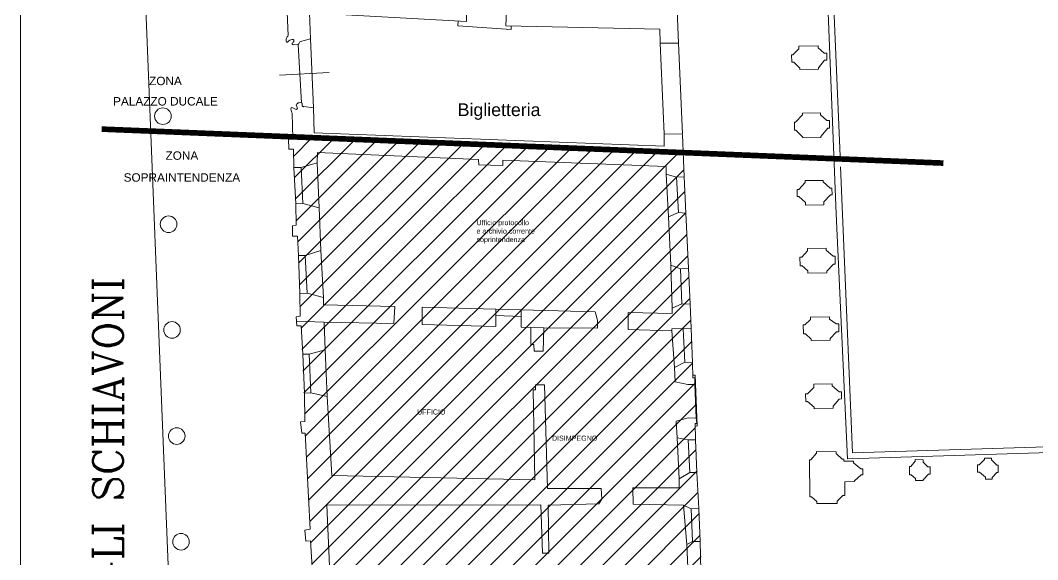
# Model space of a CAD drawing. Header units: metres. Extents: x 13 to 11853, y -8377 to 23.
# Drawn here: x 13 to 3631, y -6096 to -4177 of the extents above; entities that cross this region are included whole.
import ezdxf
from ezdxf.enums import TextEntityAlignment as Align

# ---------------------------------------------------------------- set-up
doc = ezdxf.new("R2010")
doc.units = ezdxf.units.M
doc.header["$LTSCALE"] = 0.0125
doc.layers.add('MURI', color=7, linetype='Continuous', lineweight=9)
doc.styles.add('DITTA', font='COMPLEX.SHX', dxfattribs={"height": 60})
doc.styles.add('ducale_200', font='ARIAL.TTF', dxfattribs={"height": 1})

msp = doc.modelspace()

# ---------------------------------------------------------------- hatches: boundary and pattern name
at = {"layer": 'MURI'}
h = msp.add_hatch(dxfattribs=at)
h.set_pattern_fill('ANSI31', color=252, scale=451.68989, style=0)
h.set_pattern_definition([(45, (-14870.42, -48781.57), (-39.92412, 39.92412), [])])
h.paths.add_polyline_path([(981.5, -4591.4), (981.7, -4597.1), (966.4, -4598.1), (967.4, -4634.8), (984.2, -4634.8), (994.4, -4906.2), (980.7, -4907.7), (980.7, -4944.4), (999, -4944.4), (1006.6, -5149.1), (1008.2, -5230.1), (994.4, -5231.6), (996, -5263.7), (1011.2, -5263.7), (1025, -5604.4), (1009.7, -5606), (1014.3, -5645.7), (1026.5, -5645.7), (1043.3, -5987.9), (1025, -5991), (1028, -6030.7), (1044.8, -6029.2), (1063.2, -6371.4), (1044.8, -6374.5), (1047.9, -6414.2), (1066.2, -6411.1), (1079.2, -6757.2), (1062.4, -6757.2), (1063.2, -6792.3), (1081.5, -6792.3), (1085.3, -6884), (1082.3, -6884), (1079.2, -6884), (1079.2, -6912.2), (1089.1, -7039.1), (1095.3, -7039.1), (1098.3, -7141.4), (1081.5, -7142.9), (1083, -7178.1), (1098.3, -7178.1), (1116.6, -7540.7), (1103.4, -7541.2), (1098.8, -7542.2), (1098.8, -7546.3), (1101.4, -7549.9), (1101.6, -7552.9), (1098.3, -7554.4), (1096.8, -7561.1), (1096.8, -7565.4), (1094.7, -7568.2), (1091.9, -7567.4), (1085.8, -7562.8), (1079.5, -7562.1), (1074.9, -7564.6), (1074.9, -7568.7), (1077.4, -7569.7), (1080.5, -7573.3), (1079.2, -7575.6), (1077.9, -7576.9), (1077.4, -7614), (1080.2, -7615.8), (1081.5, -7618.1), (1080.7, -7620.9), (1076.9, -7625.2), (1076.9, -7631.1), (1079.2, -7633.9), (1082.8, -7635.6), (1084.6, -7632.1), (1086.6, -7630.1), (1092.7, -7629.8), (1094.7, -7636.2), (1096.3, -7638.2), (1099.8, -7638.5), (1105.4, -7640.5), (1103.4, -7647.1), (1104.9, -7649.2), (1109.3, -7650.2), (1165.5, -7649.4), (1168, -7654.7), (1171.1, -7657.2), (1175.5, -7658), (1179.1, -7657.3), (1180.7, -7656.6), (1182.9, -7654.8), (1184.7, -7651.9), (1185.4, -7648.7), (1219, -7648.9), (2467.2, -7672.2), (2460, -7672), (2467.2, -7672.2), (2460, -7672), (2467.2, -7672.2), (2462.5, -7607.9), (2420.5, -6448.3), (2414.3, -6388.2), (2411.1, -6261), (2443.5, -6259.3), (2425.5, -5914.6), (2414.5, -5669.4), (2413, -5622), (2420.6, -5620.5), (2413, -5439.4), (2404.6, -5439.4), (2370.5, -4647.5)])

# ---------------------------------------------------------------- linework, layer by layer
for p, q in [((13, -8377.1), (13, 22.9)), ((3175.1, -5765.5), (3175.8, -5764.8))]:
    msp.add_line(p, q, dxfattribs=at)
at = {"layer": 'MURI', "color": 252}
for p, q in [((993.9, -4477.9), (994.9, -4475.4)), ((994.9, -4481.5), (993.9, -4477.9)), ((994.9, -4475.4), (997.5, -4473.3)), ((996, -4483.5), (994.9, -4481.5)), ((998, -4486.6), (996, -4483.5)), ((997.5, -4473.3), (1001.6, -4470.8)), ((1001.6, -4470.8), (1005.1, -4470.3)), ((1005.1, -4470.3), (1009.7, -4469.3)), ((1009.7, -4469.3), (1012.8, -4469.8)), ((1012.8, -4469.8), (1015.8, -4471.3)), ((1015.3, -4473.8), (1014.8, -4477.9)), ((1014.8, -4477.9), (1015.3, -4481)), ((1015.8, -4471.3), (1015.3, -4473.8)), ((1021.4, -4483.5), (1055, -4488.6)), ((975.1, -4491.1), (976.1, -4488.6)), ((976.1, -4496.8), (975.1, -4491.1)), ((976.1, -4488.6), (978.6, -4487.1)), ((977.1, -4502.9), (976.1, -4496.8)), ((979.1, -4507.4), (977.1, -4502.9)), ((978.6, -4487.1), (982.2, -4488.1)), ((981.7, -4597.1), (979.1, -4507.4)), ((982.2, -4488.1), (984.2, -4489.6)), ((984.2, -4489.6), (988.8, -4492.2)), ((988.8, -4492.2), (993.4, -4493.7)), ((993.4, -4493.7), (997.5, -4492.2)), ((997.5, -4492.2), (998.5, -4490.1)), ((998.5, -4490.1), (998, -4486.6)), ((1055, -4488.6), (1058.1, -4577.6)), ((2302.2, -4625.1), (2302.2, -4580.8)), ((2302.2, -4580.8), (2367.9, -4582.3)), ((2367.9, -4583.8), (2374.1, -4733.6)), ((966.4, -4598.1), (981.7, -4597.1)), ((967.4, -4634.8), (966.4, -4598.1)), ((984.2, -4634.8), (967.4, -4634.8)), ((985.3, -4700), (984.2, -4634.8)), ((1069.3, -4647.5), (1068.8, -4683.7)), ((1642.2, -4672.5), (1069.3, -4647.5)), ((1012.2, -4700.5), (985.3, -4700)), ((1068.8, -4683.7), (1012.2, -4700.5)), ((1643.7, -4690.8), (1642.2, -4672.5)), ((1729.3, -4693.8), (1643.7, -4690.8)), ((2309.9, -4696.9), (1729.3, -4674)), ((1729.3, -4674), (1729.3, -4693.8)), ((2309.9, -4724.4), (2309.9, -4696.9)), ((2346.6, -4735.1), (2309.9, -4724.4)), ((2374.1, -4733.6), (2346.6, -4735.1)), ((992.9, -4829.8), (1017.3, -4828.3)), ((994.4, -4906.2), (992.9, -4829.8)), ((1017.3, -4828.3), (1075.4, -4843.6)), ((1075.4, -4843.6), (1081.5, -4996.4)), ((2318.3, -4875.7), (2353.4, -4860.4)), ((2325.9, -5048.3), (2318.3, -4875.7)), ((2353.4, -4860.4), (2380.2, -4862.7)), ((2380.2, -4862.7), (2389.3, -5059)), ((980.7, -4907.7), (994.4, -4906.2)), ((980.7, -4944.4), (980.7, -4907.7)), ((999, -4944.4), (980.7, -4944.4)), ((1002.1, -5013.2), (999, -4944.4)), ((1026.5, -5013.2), (1002.1, -5013.2)), ((1081.5, -4996.4), (1026.5, -5013.2)), ((2361.1, -5061.3), (2325.9, -5048.3)), ((2389.3, -5059), (2361.1, -5061.3)), ((1006.6, -5149.1), (1032.6, -5147.6)), ((1008.2, -5230.1), (1006.6, -5149.1)), ((1032.6, -5147.6), (1090.7, -5162.9)), ((1090.7, -5162.9), (1090.7, -5188.9)), ((1090.7, -5188.9), (1344.3, -5195)), ((1344.3, -5195), (1341.2, -5256.1)), ((1704.1, -5205.2), (1794.4, -5207.6)), ((2331.3, -5201.1), (2365.6, -5185.8)), ((2331.3, -5220.2), (2331.3, -5201.1)), ((2365.6, -5185.8), (2394.7, -5186.6)), ((2394.7, -5186.6), (2398.5, -5273.7)), ((994.4, -5231.6), (1008.2, -5230.1)), ((996, -5263.7), (994.4, -5231.6)), ((1704.1, -5227.8), (1794.4, -5230.3)), ((2174.7, -5216.4), (2331.3, -5220.2)), ((2174.7, -5277.5), (2174.7, -5216.4)), ((1093.7, -5251.5), (995.2, -5247.7)), ((1011.2, -5263.7), (996, -5263.7)), ((1017.3, -5364.6), (1011.2, -5263.7)), ((1093.7, -5251.5), (1096.8, -5349.3)), ((1341.2, -5256.1), (1093.7, -5251.5)), ((1828.6, -5269.8), (1874.5, -5271.4)), ((2330.5, -5282.1), (2174.7, -5277.5)), ((2398.5, -5273.7), (2330.5, -5275.2)), ((2330.5, -5275.2), (2330.5, -5282.1)), ((2922.9, -5285.1), (2923.6, -5284.4)), ((1096.8, -5349.3), (1040.3, -5364.6)), ((1040.3, -5364.6), (1017.3, -5364.6)), ((2339.7, -5412.7), (2376.3, -5393.6)), ((2342, -5463.9), (2339.7, -5412.7)), ((2376.3, -5393.6), (2403.1, -5394.4)), ((2403.1, -5394.4), (2404.6, -5448.6)), ((2404.6, -5448.6), (2411.5, -5448.6)), ((2411.5, -5448.6), (2411.5, -5472.3)), ((1842.4, -5812.2), (1836.3, -5491.4)), ((1836.3, -5491.4), (1845.4, -5491.4)), ((1845.4, -5474.6), (1877.5, -5474.6)), ((1845.4, -5491.4), (1845.4, -5474.6)), ((1877.5, -5474.6), (1888.2, -5842.8)), ((2387, -5472.3), (2342, -5463.9)), ((2411.5, -5472.3), (2387, -5472.3)), ((1023.5, -5503.6), (1046.4, -5502.1)), ((1025, -5604.4), (1023.5, -5503.6)), ((1046.4, -5502.1), (1104.4, -5515.8)), ((1104.4, -5515.8), (1121.2, -5796.9)), ((1009.7, -5606), (1025, -5604.4)), ((1014.3, -5645.7), (1009.7, -5606)), ((2387.8, -5591.4), (2345.8, -5603.7)), ((2345.8, -5603.7), (2348.8, -5662.5)), ((2416.8, -5592.2), (2387.8, -5591.4)), ((2418.4, -5611.3), (2416.8, -5592.2)), ((2414.5, -5669.4), (2413, -5611.3)), ((2413, -5611.3), (2418.4, -5611.3)), ((1026.5, -5645.7), (1014.3, -5645.7)), ((1043.3, -5987.9), (1026.5, -5645.7)), ((2348.8, -5662.5), (2388.6, -5670.1)), ((2388.6, -5670.1), (2414.5, -5669.4)), ((2355.7, -5808.6), (2393.9, -5786.2)), ((2393.9, -5786.2), (2419.4, -5785.7)), ((2419.4, -5785.7), (2425.5, -5914.6)), ((1121.2, -5796.9), (1842.4, -5812.2)), ((2356.2, -5840.2), (2355.7, -5808.6)), ((2979.9, -5818.3), (2980.1, -5818.1)), ((1888.2, -5842.8), (2079.2, -5842.8)), ((2079.2, -5842.8), (2080.7, -5881)), ((2191.7, -5840.7), (2356.2, -5840.2)), ((2192.7, -5899.3), (2191.7, -5840.7)), ((2080.7, -5881), (2070, -5897.8)), ((1863.8, -5900.8), (1101.4, -5902.4)), ((1102.9, -5902.4), (1112.1, -6119.3)), ((1869.9, -6073.5), (1863.8, -5900.8)), ((2070, -5897.8), (1889.7, -5902.4)), ((1889.7, -5902.4), (1892.8, -6073.5)), ((2372, -5901.8), (2192.7, -5899.3)), ((2399, -5915.6), (2372, -5901.8)), ((2425.5, -5914.6), (2399, -5915.6)), ((1025, -5991), (1043.3, -5987.9)), ((1028, -6030.7), (1025, -5991)), ((1044.8, -6029.2), (1028, -6030.7)), ((1052.5, -6142.2), (1044.8, -6029.2)), ((2383.2, -6042.9), (2403.1, -6032.2)), ((2403.1, -6032.2), (2430.6, -6032.2)), ((2430.6, -6032.2), (2433.6, -6134.6)), ((1892.8, -6073.5), (1869.9, -6073.5)), ((2386.3, -6123.9), (2383.2, -6042.9))]:
    msp.add_line(p, q, dxfattribs=at)
at = {"layer": 'MURI', "linetype": 'Continuous'}
msp.add_line((1058.1, -4577.6), (2302.2, -4625.1), dxfattribs=at)
at = {"layer": 'MURI', "color": 252}
for points in [[(500.9, -5176.2), (429.1, -3390.6), (397.2, -2509.4)], [(7318.1, -5616.6), (6134, -5635), (5645.1, -5653.3), (2954.6, -5737.3), (2914.9, -4865), (2826, -2627.3), (7129.4, -2527.9)], [(2843.9, -2643.5), (2908.8, -4188.4)], [(2348.1, -4111.7), (2354.2, -4258.4), (2288.5, -4258.4), (2287, -4208), (1740, -4195.8), (1741.5, -4142.3), (1752.2, -4131.6), (2290, -4143.8), (2290, -4128.5), (2322.1, -4111.7), (2348.1, -4111.7)], [(965.8, -4230), (964.1, -4232.9), (961.7, -4235.3), (959.3, -4240.3), (958, -4244.2), (957.8, -4247.7), (958.4, -4250.3), (959.7, -4254.3), (961.7, -4254.9), (963.2, -4254.7), (964.7, -4253.4), (966.9, -4250.8), (968, -4249.2), (971.3, -4247.3), (975, -4246.2), (979.4, -4244.7), (983.1, -4244.7), (984.4, -4245.5), (985.7, -4247.1), (985.9, -4249.9), (985.3, -4251.9), (983.3, -4254.5), (981.8, -4256.2), (980.2, -4257.8), (979.8, -4259.5), (979.6, -4261.5), (980.7, -4263), (983.7, -4263.9), (1001.2, -4262.8), (1003.6, -4260.6), (1004.7, -4257.8), (1006, -4255.1), (1007.3, -4252.7), (1009.7, -4251.6), (1044.8, -4242.5), (1041.8, -4149.9), (1599.4, -4180.5), (1601, -4134.7)], [(962.3, -4148.4), (965.8, -4230.5)], [(1758.3, -4195.8), (1758.3, -4209.5), (1568.9, -4195.8), (1570.4, -4179)], [(2908.8, -4188.4), (2928.6, -4660.6)], [(1001.2, -4262.8), (1012.8, -4469.8)], [(1044.8, -4242.5), (1055, -4488.6)], [(2288.5, -4258.4), (2302.2, -4580.8)], [(2367.9, -4582.3), (2354.2, -4258.4)], [(2880.8, -4293.6), (2872.1, -4293.6), (2850.7, -4274.2), (2850.7, -4267.1), (2782, -4269.1), (2782, -4278.3), (2760.6, -4299.2), (2755.5, -4299.2), (2756.5, -4325.6), (2763.6, -4325.6), (2785, -4346.5), (2785.5, -4352.1), (2851.8, -4350.1), (2851.8, -4345.5), (2873.1, -4319), (2880.8, -4319), (2880.8, -4293.6)], [(1111.3, -4362), (934.8, -4372.4)], [(2890.5, -4533.4), (2880.8, -4533.4), (2858.9, -4512.5), (2858.4, -4506.4), (2794.2, -4506.9), (2794.2, -4513.6), (2769.8, -4539), (2765.7, -4539), (2766.2, -4567.5), (2770.8, -4567.5), (2795.7, -4592), (2795.7, -4594.5), (2859.9, -4594), (2859.9, -4589.9), (2884.3, -4560.9), (2890.5, -4560.9), (2890.5, -4533.4)], [(985.3, -4700), (992.9, -4829.8)], [(1012.2, -4700.5), (1017.3, -4828.3)], [(1075.4, -4843.6), (1068.8, -4683.7)], [(2930.2, -4697.6), (2973, -5716), (6192.1, -5616.6), (7317.6, -5598.3)], [(2309.9, -4724.4), (2318.3, -4875.7)], [(2346.6, -4735.1), (2353.4, -4860.4)], [(2374.1, -4733.6), (2380.2, -4862.7)], [(2899.1, -4774.3), (2892.5, -4774.3), (2868, -4751.9), (2868, -4746.3), (2803.9, -4746.3), (2803.9, -4753.4), (2782, -4778.9), (2775.4, -4778.9), (2775.4, -4803.3), (2781.5, -4803.3), (2805.4, -4824.7), (2805.4, -4834.4), (2870.6, -4832.9), (2870.6, -4823.2), (2894, -4798.2), (2899.6, -4798.2), (2899.1, -4774.3)], [(2911.3, -5016.2), (2904.2, -5016.2), (2878.7, -4994.3), (2878.7, -4987.7), (2812.5, -4989.2), (2812.5, -4997.4), (2792.2, -5019.3), (2785.5, -5019.3), (2786.6, -5050.3), (2793.7, -5050.3), (2813.6, -5068.7), (2813.6, -5076.3), (2881.8, -5075.8), (2881.8, -5069.2), (2905.2, -5044.7), (2910.8, -5044.7), (2911.3, -5016.2)], [(1002.1, -5013.2), (1006.6, -5149.1)], [(1032.6, -5147.6), (1026.5, -5013.2)], [(1081.5, -4996.4), (1090.7, -5162.9)], [(2325.9, -5048.3), (2331.3, -5201.1)], [(2361.1, -5061.3), (2365.6, -5185.8)], [(2389.3, -5059), (2394.7, -5186.6)], [(594.2, -7497.3), (500.9, -5176.2)], [(594.2, -7497.3), (500.9, -5176.2)], [(2923.6, -5257.1), (2914.9, -5257.1), (2891, -5239.8), (2891, -5231.6), (2823.2, -5233.2), (2822.7, -5241.3), (2802.4, -5260.7), (2797.3, -5260.7), (2797.8, -5292.2), (2805.9, -5292.8), (2825.3, -5311.1), (2825.3, -5315.7), (2893, -5314.6), (2893, -5309), (2915.9, -5285.1), (2923.6, -5285.1), (2923.6, -5257.1)], [(2330.5, -5282.1), (2339.7, -5412.7)], [(2376.3, -5393.6), (2370, -5274.3)], [(2398.5, -5273.7), (2403.1, -5394.4)], [(1096.8, -5349.3), (1104.4, -5515.8)], [(1017.3, -5364.6), (1023.5, -5503.6)], [(1040.3, -5364.6), (1046.4, -5502.1)], [(2404.6, -5439.4), (2413, -5439.4), (2420.6, -5620.5), (2413, -5622)], [(2411.5, -5472.3), (2416.8, -5592.2)], [(2933.2, -5499.5), (2925.1, -5499.5), (2900.1, -5478.1), (2900.1, -5471), (2834.4, -5472), (2834.4, -5483.2), (2812.5, -5506.6), (2805.9, -5506.6), (2806.4, -5533.1), (2813, -5533.1), (2836, -5553), (2836.5, -5559.1), (2903.2, -5557.1), (2903.2, -5549.9), (2925.6, -5525), (2933.7, -5524.5), (2933.2, -5499.5)], [(2355.7, -5808.6), (2348.8, -5662.5)], [(2388.6, -5670.1), (2393.9, -5786.2)], [(2414.5, -5669.4), (2419.4, -5785.7)], [(3009.1, -5772.5), (3002, -5772.5), (2976.5, -5752.1), (2976.5, -5746), (2941.9, -5746), (2941.9, -5738.9), (2935.3, -5738.9), (2913.9, -5718.5), (2913.9, -5712.4), (2844.1, -5711.9), (2844.1, -5717.5), (2824.3, -5741.4), (2819.7, -5741.4), (2820.7, -5872.3), (2826.8, -5872.8), (2845.6, -5889.1), (2845.6, -5896.2), (2917.4, -5896.2), (2917.4, -5888.6), (2938.3, -5868.2), (2944.9, -5868.2), (2945.5, -5819.3), (2980.1, -5818.3), (2980.1, -5815.3), (3003, -5794.9), (3009.1, -5794.9), (3009.1, -5772.5)], [(3248.5, -5766.4), (3240.8, -5766.4), (3223.5, -5749.1), (3223.5, -5741.4), (3195, -5740.4), (3195, -5746), (3179.7, -5764.8), (3175.1, -5764.8), (3175.1, -5794.4), (3180.7, -5794.4), (3196.5, -5807.6), (3196.5, -5814.2), (3223.5, -5814.8), (3223.5, -5811.7), (3242.4, -5791.8), (3248.5, -5791.8), (3248.5, -5766.4)], [(3490.9, -5759.8), (3486.3, -5759.8), (3466.4, -5740.9), (3466.4, -5735.3), (3442, -5735.3), (3442, -5739.9), (3422.7, -5758.7), (3417.6, -5758.7), (3417.6, -5784.7), (3424.2, -5784.7), (3445.1, -5802.5), (3445.1, -5809.7), (3469, -5809.7), (3469, -5803.6), (3485.3, -5785.7), (3490.9, -5785.7), (3490.9, -5759.8)], [(2372, -5901.8), (2383.2, -6042.9)], [(2403.1, -6032.2), (2399, -5915.6)], [(2425.5, -5914.6), (2430.6, -6032.2)]]:
    msp.add_lwpolyline(points, dxfattribs=at)
at = {"layer": 'MURI', "linetype": 'ByBlock', "lineweight": 30, "const_width": 20}
msp.add_lwpolyline([(3295.9, -4684.9), (302.3, -4563.9)], dxfattribs=at)
at = {"layer": 'MURI', "color": 252}
for points in [[(1704.1, -5205.2), (1442.1, -5198), (1442.1, -5259.1), (1704.1, -5266.4)], [(1828.6, -5330.9), (1839.3, -5330.9), (1840.8, -5353.9), (1872.9, -5353.9), (1874.5, -5271.4), (2065.4, -5272.9), (2065.4, -5243.9), (2057.8, -5214.8), (1794.4, -5207.6), (1794.4, -5268.9), (1828.6, -5269.8)]]:
    msp.add_lwpolyline(points, close=True, dxfattribs=at)
for centre in [(520, -4517.9), (540.1, -4902.4), (552.4, -5278.7), (569.2, -5656.4), (584.4, -6032.7)]:
    msp.add_circle(centre, 29.5, dxfattribs=at)
msp.add_arc((1019.2, -4480.3), 3.91, 189.4831, 305.2811, dxfattribs=at)

# ---------------------------------------------------------------- texts
at = {"layer": 'MURI', "linetype": 'ByBlock', "lineweight": 30, "style": 'ducale_200'}
for s, p in [('ZONA', (529.1, -4407.3)), ('PALAZZO DUCALE', (529.1, -4479.9)), ('ZONA', (587.5, -4673.1)), ('SOPRAINTENDENZA', (587.5, -4751))]:
    msp.add_text(s, height=30, dxfattribs=at).set_placement(p, align=Align.CENTER)
at = {"layer": 'MURI', "color": 252, "style": 'ducale_200'}
for s, height, p in [('Biglietteria', 45.169, (1715.6, -4517.4)), ('UFFICIO ', 18.07, (1477.9, -5579.7))]:
    msp.add_text(s, height=height, dxfattribs=at).set_placement(p, align=Align.CENTER)
at = {"layer": 'MURI', "style": 'DITTA'}
msp.add_text('LATO RIVA DEGLI SCHIAVONI', height=108.406, rotation=90, dxfattribs=at).set_placement((378.6, -6175), align=Align.CENTER)
at = {"layer": 'MURI', "color": 252, "style": 'ducale_200'}
msp.add_text('DISIMPEGNO', height=18.07, dxfattribs=at).set_placement((1903.6, -5673.1))
at = {"layer": 'MURI', "color": 252, "insert": (1635.3, -4887.7), "char_height": 18.068, "width": 226.188, "attachment_point": 1, "style": 'ducale_200'}
msp.add_mtext('Ufficio protocollo \\Pe archivio corrente\\Psoprintendenza', dxfattribs=at)

doc.saveas('drawing.dxf')
